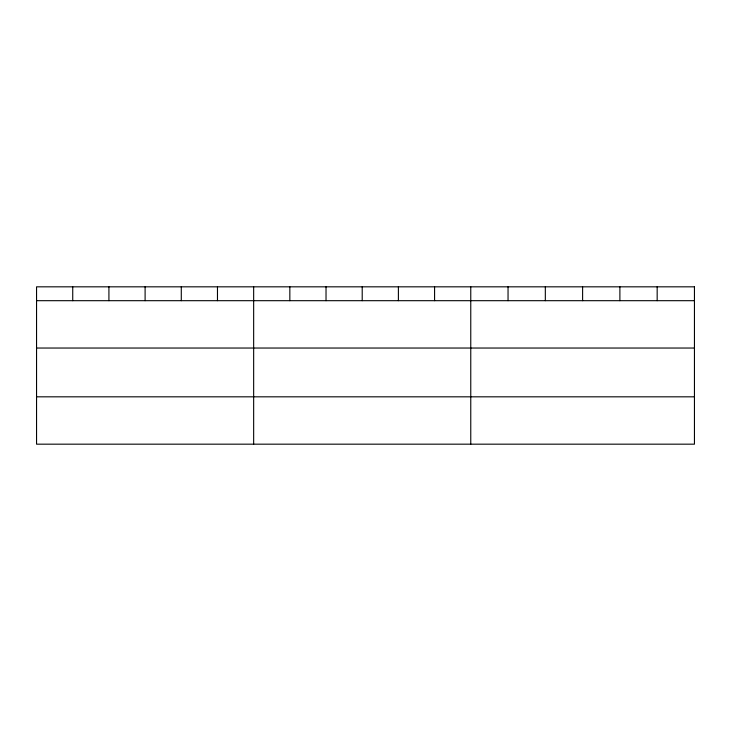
<?xml version="1.0" encoding="UTF-8"?>
<svg xmlns="http://www.w3.org/2000/svg" width="731" height="731" viewBox="0 0 731 731"><rect width="100%" height="100%" fill="white"/><g stroke="black" fill="none" stroke-linecap="round" stroke-linejoin="round"><path stroke-width="1.1" d="M36.55 300.688L694.45 300.688M36.55 348.038L694.45 348.038M36.55 396.823L694.45 396.823M657.169 286.826L657.169 300.688M619.888 286.826L619.888 300.688M582.607 286.826L582.607 300.688M545.326 286.826L545.326 300.688M508.045 286.826L508.045 300.688M470.764 286.826L470.764 444.174M434.579 286.826L434.579 300.688M398.395 286.826L398.395 300.688M362.21 286.826L362.21 300.688M326.026 286.826L326.026 300.688M289.841 286.826L289.841 300.688M253.657 286.826L253.657 444.174M217.472 286.826L217.472 300.688M181.288 286.826L181.288 300.688M145.103 286.826L145.103 300.688M108.919 286.826L108.919 300.688M72.734 286.826L72.734 300.688M694.45 286.826L36.55 286.826L36.55 444.174L694.45 444.174L694.45 286.826"/></g></svg>
